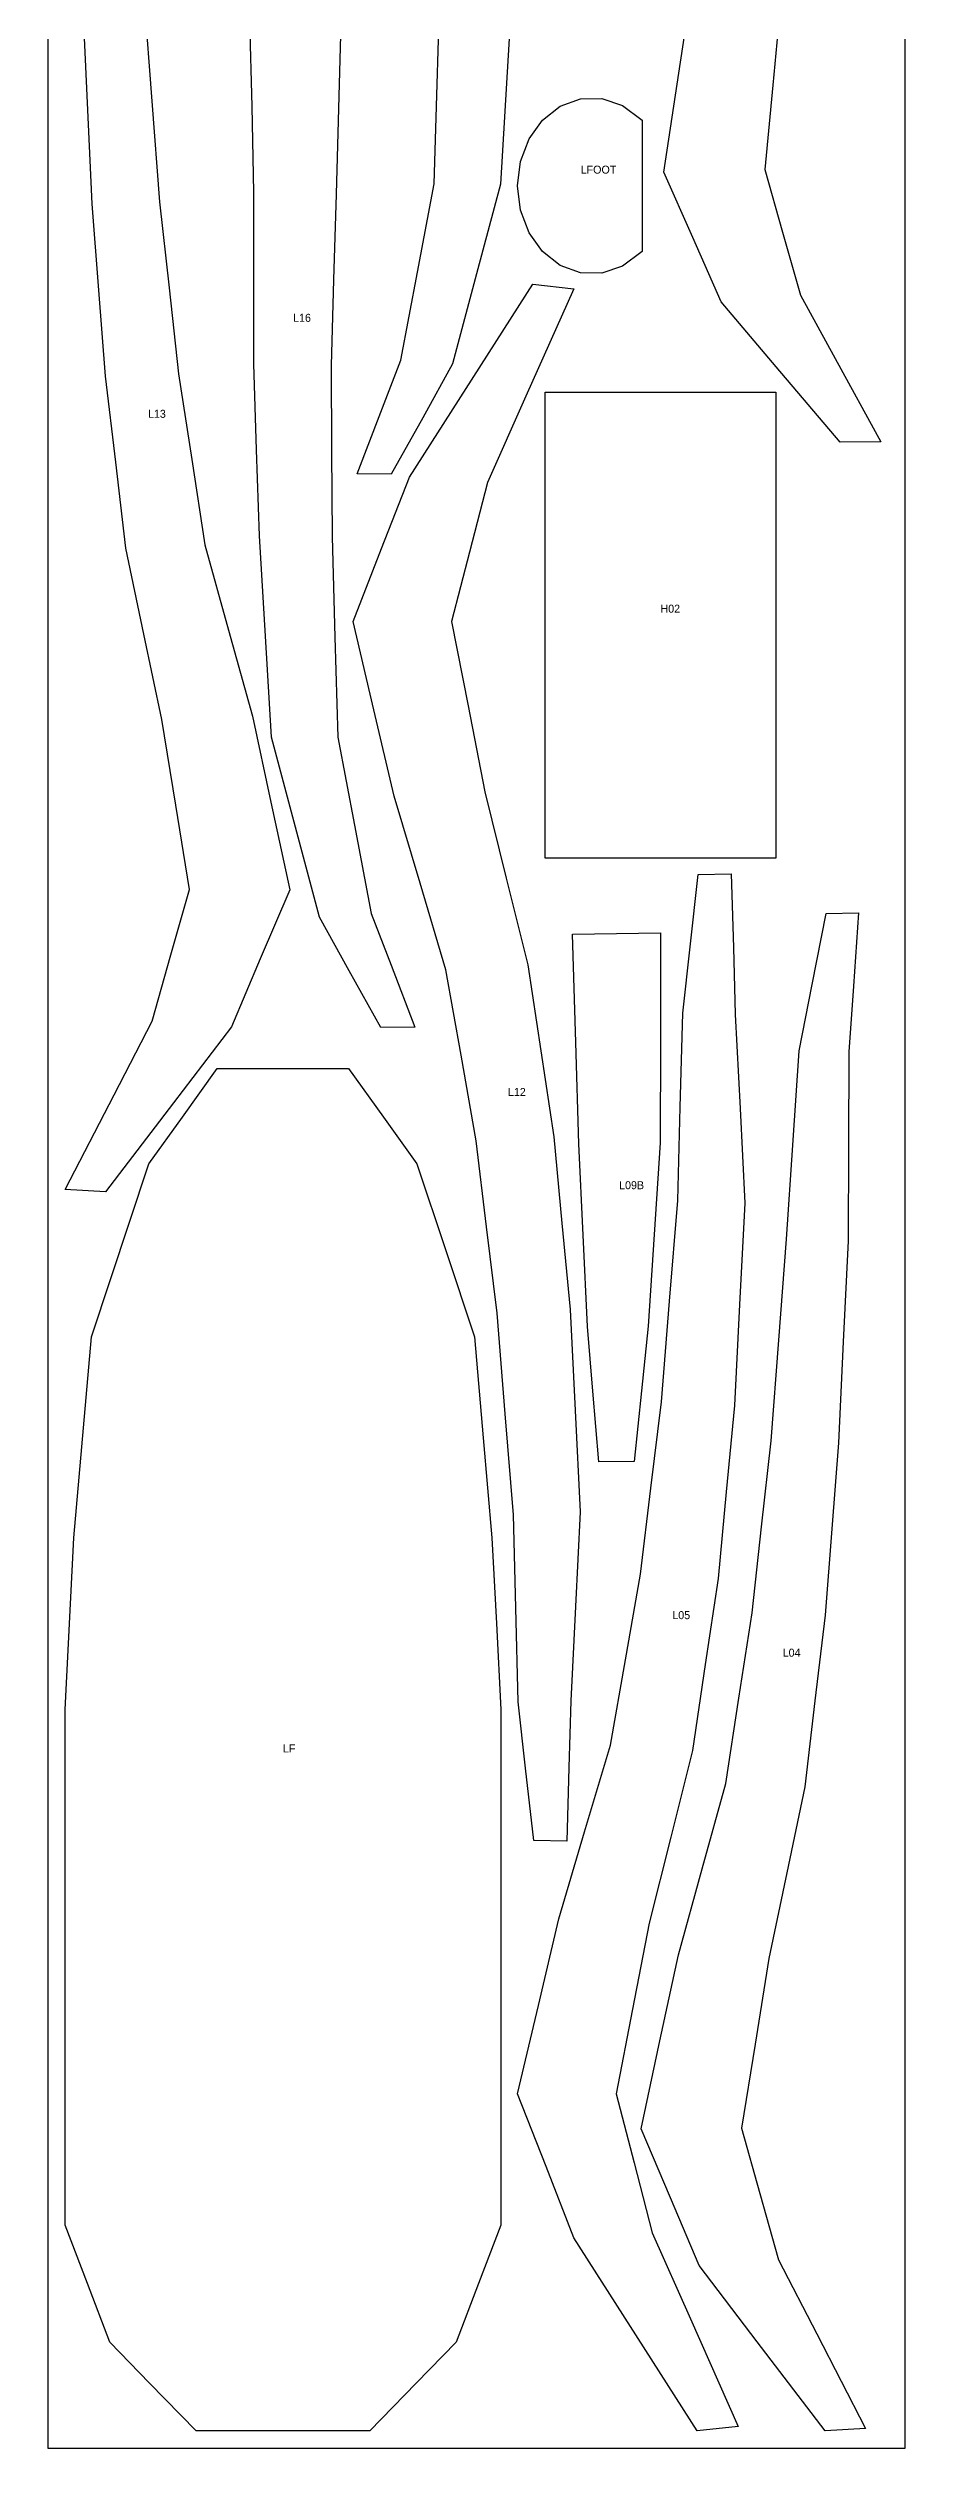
# Model space of a CAD drawing. Header units: millimetres. Extents: x 0 to 1500, y 0 to 8603.
# Drawn here: x 0 to 1500, y 0 to 4200 of the extents above; entities that cross this region are included whole.
import ezdxf

# ---------------------------------------------------------------- set-up
doc = ezdxf.new("R2010")
doc.units = ezdxf.units.MM
for name, color, linetype in [('H02', 7, 'Continuous'), ('L01', 7, 'Continuous'), ('L03', 7, 'Continuous'), ('L04', 7, 'Continuous'), ('L05', 7, 'Continuous'), ('L09B', 7, 'Continuous'), ('L12', 7, 'Continuous'), ('L13', 7, 'Continuous'), ('L16', 7, 'Continuous'), ('LF', 7, 'Continuous'), ('LFOOT', 7, 'Continuous')]:
    doc.layers.add(name, color=color, linetype=linetype)

msp = doc.modelspace()

# ---------------------------------------------------------------- linework, layer by layer
msp.add_lwpolyline([(0, 0), (1500, 0), (1500, 8603.2), (0, 8603.2)], close=True)
at = {"layer": 'H02'}
msp.add_lwpolyline([(1274, 2782), (870, 2782), (870, 2858.2), (870, 2884.4), (870, 2913.8), (870, 2946.4), (870, 2981.9), (870, 3060.5), (870, 3102.6), (870, 3145.9), (870, 3189.9), (870, 3233.8), (870, 3277.1), (870, 3319.3), (870, 3359.7), (870, 3397.8), (870, 3433.4), (870, 3597.7), (1274, 3597.7), (1274, 3566), (1274, 3544.9), (1274, 3521.5), (1274, 3495.3), (1274, 3465.9), (1274, 3433.4), (1274, 3397.8), (1274, 3359.7), (1274, 3319.3), (1274, 3277.1), (1274, 3233.8), (1274, 3189.9), (1274, 3145.9), (1274, 3102.6), (1274, 3060.5), (1274, 3020.1), (1274, 2981.9), (1274, 2946.4), (1274, 2913.8), (1274, 2884.4), (1274, 2858.2), (1274, 2834.9), (1274, 2813.8), (1274, 2782)], close=True, dxfattribs=at)
at = {"layer": 'L01'}
msp.add_lwpolyline([(813.2, 4314.5), (802.7, 4138.6), (792.2, 3961.7), (750.1, 3804.5), (708, 3647), (655.8, 3553), (600.8, 3454), (541, 3454.7), (582.6, 3562.7), (617.6, 3653.6), (646.7, 3807.8), (675.8, 3962.2), (681, 4136.9), (686.2, 4312.3)], dxfattribs=at)
at = {"layer": 'L03'}
msp.add_lwpolyline([(1282.6, 4285), (1268.5, 4135), (1254.6, 3987.1), (1285.8, 3877.9), (1317.3, 3767.7), (1378, 3656.7), (1457.7, 3510.9), (1457.7, 3510.9), (1386.7, 3510), (1274.3, 3642.2), (1178.1, 3755.5), (1128.4, 3868.4), (1078, 3982.9), (1101.2, 4136.5), (1124, 4287)], dxfattribs=at)
at = {"layer": 'L04'}
msp.add_lwpolyline([(1431, 34.4), (1360.1, 30), (1241.4, 185.9), (1140, 319.1), (1089.4, 437.8), (1038, 558.6), (1071, 712.4), (1103.3, 862.8), (1144.9, 1013.3), (1186.2, 1162.8), (1209.2, 1312.1), (1232.3, 1461.7), (1248.9, 1612.1), (1265.6, 1762.5), (1279, 1938.8), (1292.5, 2115.2), (1303.6, 2279.9), (1314.9, 2445.3), (1337.5, 2560.9), (1361.9, 2685.3), (1418.7, 2686.7), (1409.8, 2558.1), (1401.8, 2443.1), (1401.1, 2278.1), (1400.3, 2112.5), (1392, 1935.8), (1383.7, 1759.1), (1371.9, 1608.3), (1360.1, 1457.5), (1342.3, 1307.4), (1324.5, 1156.9), (1293, 1006.4), (1261.8, 856.6), (1237.5, 706.9), (1213.6, 559.6), (1245.9, 445.1), (1278.6, 329.2), (1345.5, 199.8), (1431, 34.4)], close=True, dxfattribs=at)
at = {"layer": 'L05'}
msp.add_lwpolyline([(1208.2, 37.7), (1136.5, 30), (1019.8, 212.4), (920.5, 367.5), (871.7, 492.5), (822, 619.9), (858.4, 774.6), (893.9, 926), (939.3, 1078.3), (984.3, 1229.7), (1010.6, 1379.2), (1036.9, 1529.2), (1055.3, 1679.8), (1073.7, 1830.5), (1088, 2006.9), (1102.3, 2183.3), (1106.6, 2346.5), (1110.9, 2510.7), (1123.9, 2627.1), (1138.1, 2753.4), (1196, 2754.5), (1199.6, 2625.6), (1202.9, 2508.7), (1211.3, 2344), (1219.6, 2178.5), (1210.5, 2001.1), (1201.5, 1824.1), (1187.2, 1673), (1173, 1521.8), (1150.4, 1371.4), (1127.8, 1220.8), (1090, 1069.1), (1052.5, 918.2), (1023.2, 767.9), (994.4, 619.9), (1025.7, 499.1), (1057.5, 376.6), (1124.5, 226), (1208.2, 37.7)], close=True, dxfattribs=at)
at = {"layer": 'L09B'}
msp.add_lwpolyline([(918, 2649.4), (1072.3, 2651.5), (1072, 2461.8), (1071.7, 2283.9), (1061, 2123.5), (1050.2, 1963.4), (1038.7, 1850), (1026.2, 1726.1), (964.3, 1726), (953.7, 1849.7), (944.1, 1962.7), (936.6, 2122.5), (929.1, 2282.2), (923.7, 2459.8), (918, 2649.4)], close=True, dxfattribs=at)
at = {"layer": 'L12'}
msp.add_lwpolyline([(848.5, 3786.5), (920.2, 3778.8), (836.5, 3590.5), (769.5, 3439.8), (737.7, 3317.4), (706.4, 3196.6), (735.2, 3048.6), (764.6, 2898.3), (802.2, 2747.4), (840.1, 2595.7), (862.7, 2445.1), (885.3, 2294.7), (899.5, 2143.6), (913.7, 1992.4), (922.7, 1815.4), (931.7, 1638), (923.3, 1472.6), (915, 1307.8), (911.7, 1190.9), (908, 1062), (850.1, 1063.1), (836, 1189.5), (823, 1305.9), (818.7, 1470), (814.5, 1633.3), (800.2, 1809.6), (785.9, 1986.1), (767.6, 2136.8), (749.2, 2287.4), (722.9, 2437.3), (696.6, 2586.9), (651.5, 2738.2), (606, 2890.5), (570.4, 3041.9), (534, 3196.5), (583.7, 3323.9), (632.5, 3449), (731.8, 3604.1), (848.5, 3786.5)], close=True, dxfattribs=at)
at = {"layer": 'L13'}
msp.add_lwpolyline([(168.5, 4283.2), (181.9, 4106.8), (195.3, 3930.5), (212, 3780.1), (228.6, 3629.7), (251.7, 3480), (274.8, 3330.8), (316.1, 3181.3), (357.7, 3030.8), (390, 2880.4), (423, 2726.6), (371.6, 2605.8), (321, 2487.1), (219.6, 2353.9), (100.9, 2198), (100.9, 2198), (30, 2202.4), (115.6, 2367.9), (182.4, 2497.2), (215.1, 2613.1), (247.4, 2727.6), (223.5, 2874.9), (199.2, 3024.6), (167.9, 3174.4), (136.5, 3324.9), (118.6, 3475.4), (100.8, 3625.5), (89, 3776.3), (77.2, 3927.1), (68.9, 4103.8), (60.7, 4280.5)], dxfattribs=at)
at = {"layer": 'L16'}
msp.add_lwpolyline([(512.7, 4243.9), (508.3, 4094), (504.1, 3944), (499.8, 3794.1), (495.6, 3644.4), (496.4, 3494.4), (497.1, 3344.3), (502.3, 3168.9), (507.4, 2994.2), (536.5, 2839.8), (565.6, 2685.6), (600.6, 2594.7), (642.2, 2486.6), (582.3, 2486), (527.4, 2585), (475.1, 2679), (433.1, 2836.5), (391, 2993.8), (380.6, 3170.7), (370.1, 3346.5), (365.1, 3497), (360, 3647.4), (360.3, 3797.7), (360.5, 3947.7), (357.1, 4097.8), (353.5, 4248.1)], dxfattribs=at)
at = {"layer": 'LF'}
msp.add_lwpolyline([(563.4, 30), (259.1, 30), (177.9, 113.6), (108.3, 185.4), (69.1, 287.7), (30, 389.8), (30, 842), (30, 992), (30, 1292.3), (45.3, 1592.8), (76.1, 1944.4), (176.7, 2247.5), (235.3, 2329), (296.3, 2414), (526.2, 2414), (587.2, 2329), (645.7, 2247.5), (696.1, 2095.8), (746.3, 1944.4), (761.8, 1768), (777.1, 1592.8), (784.8, 1442.6), (792.5, 1292.3), (792.5, 1142), (792.5, 992), (792.5, 842), (792.5, 542), (792.5, 389.8), (753.4, 287.7), (714.2, 185.4), (644.6, 113.6), (563.4, 30)], close=True, dxfattribs=at)
at = {"layer": 'LFOOT'}
msp.add_lwpolyline([(1040.1, 4073.6), (1040.1, 3844), (1005.4, 3818.1), (969.5, 3806), (932, 3806.5), (896.4, 3819.5), (865.5, 3843.7), (841.9, 3876.8), (827.1, 3916.2), (822, 3958.8), (827.1, 4001.4), (841.9, 4040.8), (865.5, 4073.9), (896.4, 4098.1), (932, 4111.1), (969.5, 4111.6), (1005.4, 4099.5), (1040.1, 4073.6)], close=True, dxfattribs=at)

# ---------------------------------------------------------------- texts
for s, p in [('LFOOT', (932.3, 3980.1)), ('L16', (429, 3720.8)), ('L13', (175, 3552.8)), ('H02', (1072, 3211.8)), ('L12', (805, 2366)), ('L09B', (999.6, 2202.9)), ('L05', (1092.7, 1450.5)), ('L04', (1285.9, 1384.8)), ('LF', (411.2, 1217.2))]:
    msp.add_text(s, height=14).set_placement(p)

doc.saveas('drawing.dxf')
